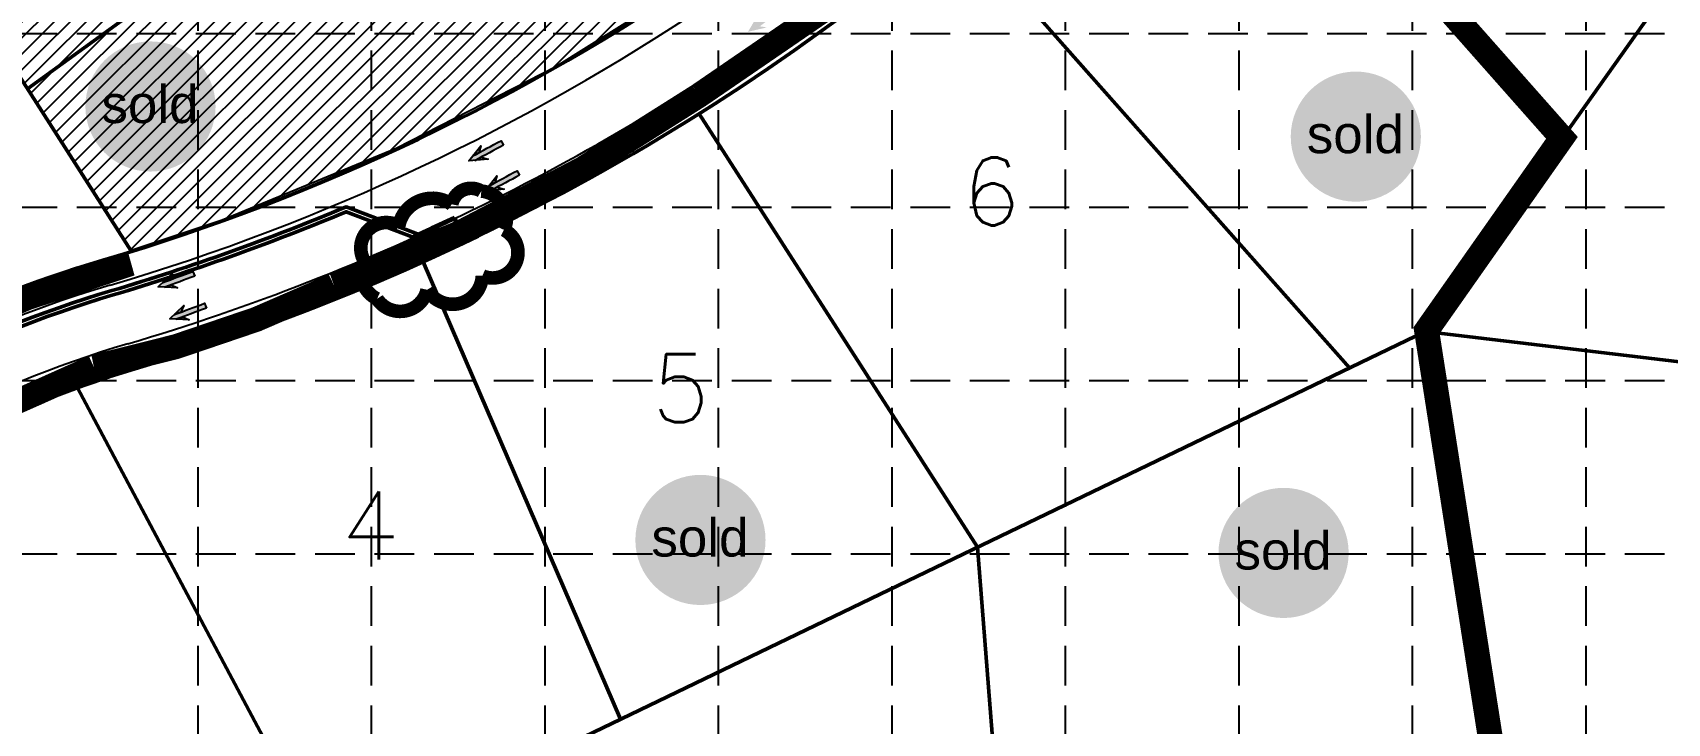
# Model space of a CAD drawing. Header units: feet. Extents: x 3975 to 8879, y 4296 to 7363.
# Drawn here: x 5742 to 6463, y 5831 to 6136 of the extents above; entities that cross this region are included whole.
import ezdxf
from ezdxf.enums import TextEntityAlignment as Align

# ---------------------------------------------------------------- set-up
doc = ezdxf.new("R2010")
doc.units = ezdxf.units.FT
doc.header["$LTSCALE"] = 100
doc.header["$MEASUREMENT"] = 0
for name, pattern in [('BORDER2', [0.875, 0.25, -0.125, 0.25, -0.125, 0, -0.125]), ('HIDDEN', [0.375, 0.25, -0.125]), ('PHANTOM2', [1.25, 0.625, -0.125, 0.125, -0.125, 0.125, -0.125])]:
    doc.linetypes.add(name, pattern=pattern)
for name, color, linetype in [('BASE', 7, 'Continuous'), ('EROSION BLANKET', 84, 'Continuous'), ('grid', 254, 'HIDDEN'), ('P-Paving-BOC', 7, 'Continuous'), ('P-Storm-Drainage Area-Paving Flow Arrows', 7, 'Continuous'), ('P-Survey-Lot No', 150, 'Continuous'), ('P-Survey-Phase Lines', 150, 'Continuous'), ('SILT FENCE', 200, 'Continuous'), ('SODDED LOT', 2, 'Continuous')]:
    doc.layers.add(name, color=color, linetype=linetype)
for name, color, linetype, lineweight in [('P-Storm-Inlet', 7, 'Continuous', 50), ('P-Storm-Pipe', 7, 'Continuous', 50), ('P-Survey-Lot Lines', 150, 'BORDER2', 50), ('P-Survey-ROW', 150, 'PHANTOM2', 50)]:
    doc.layers.add(name, color=color, linetype=linetype, lineweight=lineweight)
doc.styles.add('L100', font='simplex', dxfattribs={"height": 4})
doc.styles.add('ryland', font='ARIAL.TTF', dxfattribs={"height": 25})

# ---------------------------------------------------------------- blocks, each defined once
blk = doc.blocks.new('Sold')
h = blk.add_hatch(color=7)
h.paths.add_polyline_path([(38.78496247210744, 18.77409050585028, 1), (0.5207856342430404, 18.77409050585028, 1)])
h.paths.add_polyline_path([(2.416219880599712, 10.89449421479345), (36.58703529336928, 10.89449421479345), (36.58703529336928, 27.85845966292506), (2.416219880599712, 27.85845966292506)], flags=24)
at = {"layer": 'BASE', "color": 7, "style": 'ryland'}
blk.add_text('sold', height=11.12714691139804, dxfattribs=at).set_placement((19.50162758698563, 13.90398517682713), align=Align.CENTER)

msp = doc.modelspace()

# ---------------------------------------------------------------- hatches: boundary and pattern name
at = {"layer": 'P-Storm-Drainage Area-Paving Flow Arrows'}
h = msp.add_hatch(color=256, dxfattribs=at)
edge = h.paths.add_edge_path()
edge.add_arc((13688.79047294821, -4215.593461280299), 12859.45816224544, 126.3210520088275, 126.3840041651835)
edge.add_arc((-13769.39944610839, 33219.79148358643), 33566.4413535089, 306.2116433328235, 306.2167512088795)
edge.add_line((6063.049406017871, 6138.802623015844), (6066.194575665523, 6138.320017703511))
edge.add_line((6066.194575665523, 6138.320017703511), (6057.849046234061, 6136.381361336694))
edge.add_line((6057.849046234061, 6136.381361336694), (6062.200729162544, 6143.761680143489))
edge.add_line((6062.200729162544, 6143.761680143489), (6061.718123850212, 6140.616510495837))
edge.add_arc((-13770.73072831685, 33221.60537103582), 33566.44135350831, 306.21164333291057, 306.2167512089667, ccw=False)
edge.add_arc((1430.960600836858, 12439.40066155399), 7817.833291967792, 306.3007534673777, 306.4043027066749)
edge.add_line((6070.683061530541, 6147.223544789515), (6071.348702614368, 6146.316601049514))
edge.add_line((6071.348702614368, 6146.316601049514), (6072.014343698197, 6145.409657309518))
h = msp.add_hatch(color=256, dxfattribs=at)
edge = h.paths.add_edge_path()
edge.add_arc((12057.78017424209, -5230.024522055362), 12859.45816224596, 118.3568486911108, 118.4198008474668)
edge.add_arc((-9948.734038722481, 35648.74223767719), 33566.44135351581, 298.2474400151091, 298.2525478911651)
edge.add_line((5940.237673975098, 6081.081473725769), (5943.285640834444, 6080.16774618195))
edge.add_line((5943.285640834444, 6080.16774618195), (5934.751996142262, 6079.404098182151))
edge.add_line((5934.751996142262, 6079.404098182151), (5940.084281861152, 6086.110287786696))
edge.add_line((5940.084281861152, 6086.110287786696), (5939.170554317334, 6083.062320927351))
edge.add_arc((-9949.801158421053, 35650.72308483796), 33566.44135349918, 298.2474400152035, 298.2525478912595, ccw=False)
edge.add_arc((2225.80164896114, 12962.70536336024), 7817.833291967496, 298.3365501496679, 298.4400993889651)
edge.add_line((5948.964457186794, 6088.363497811176), (5949.498017015673, 6087.373074210382))
edge.add_line((5949.498017015673, 6087.373074210382), (5950.031576844555, 6086.38265060959))
h = msp.add_hatch(color=256, dxfattribs=at)
edge = h.paths.add_edge_path()
edge.add_arc((12064.83216814584, -5243.267543239223), 12859.45816224596, 118.3568486911108, 118.4198008474668)
edge.add_arc((-9941.682044818725, 35635.49921649334), 33566.44135351582, 298.2474400151091, 298.2525478911651)
edge.add_line((5947.289667878856, 6067.838452541909), (5950.337634738202, 6066.92472499809))
edge.add_line((5950.337634738202, 6066.92472499809), (5941.803990046021, 6066.161076998292))
edge.add_line((5941.803990046021, 6066.161076998292), (5947.136275764909, 6072.867266602837))
edge.add_line((5947.136275764909, 6072.867266602837), (5946.222548221092, 6069.819299743492))
edge.add_arc((-9942.749164527497, 35637.48006367451), 33566.44135352199, 298.2474400152023, 298.25254789125836, ccw=False)
edge.add_arc((2232.853642864897, 12949.46234217688), 7817.833291967938, 298.336550149666, 298.4400993889634)
edge.add_line((5956.016451090552, 6075.120476627316), (5956.550010919431, 6074.130053026521))
edge.add_line((5956.550010919431, 6074.130053026521), (5957.083570748313, 6073.13962942573))
h = msp.add_hatch(color=256, dxfattribs=at)
edge = h.paths.add_edge_path()
edge.add_arc((10271.03208353251, -6033.699304348308), 12859.45816224605, 110.279647041298, 110.342599197654)
edge.add_arc((-5773.405194723015, 37531.61111605114), 33566.44135351155, 290.1702383653086, 290.1753462413646)
edge.add_line((5803.470562072918, 6024.755785021342), (5806.359906642805, 6023.42286043365))
edge.add_line((5806.359906642805, 6023.42286043365), (5797.8036206304, 6023.865827332991))
edge.add_line((5797.8036206304, 6023.865827332991), (5804.025276669509, 6029.756264170016))
edge.add_line((5804.025276669509, 6029.756264170016), (5802.69235208182, 6026.86691960013))
edge.add_arc((-5774.18340475492, 37533.72225059933), 33566.4413534969, 290.170238365392, 290.175346241448, ccw=False)
edge.add_arc((3092.801345102438, 13360.01683957659), 7817.833291967304, 290.2593484998515, 290.3628977391488)
edge.add_line((5813.133949923101, 6030.739392232826), (5813.523054918646, 6029.683824943429))
edge.add_line((5813.523054918646, 6029.683824943429), (5813.912159914196, 6028.628257654034))
h = msp.add_hatch(color=256, dxfattribs=at)
edge = h.paths.add_edge_path()
edge.add_arc((10276.1533782105, -6047.801806569812), 12859.45816224577, 110.2796470412945, 110.3425991976505)
edge.add_arc((-5768.283900033999, 37517.50861383984), 33566.44135351761, 290.1702383652863, 290.1753462413423)
edge.add_line((5808.591856751732, 6010.653282799836), (5811.481201321619, 6009.320358212145))
edge.add_line((5811.481201321619, 6009.320358212145), (5802.924915309214, 6009.763325111487))
edge.add_line((5802.924915309214, 6009.763325111487), (5809.146571348324, 6015.653761948512))
edge.add_line((5809.146571348324, 6015.653761948512), (5807.813646760635, 6012.764417378625))
edge.add_arc((-5769.062110076105, 37519.61974841863), 33566.4413535352, 290.17023836536794, 290.175346241424, ccw=False)
edge.add_arc((3097.922639780746, 13345.91433735559), 7817.83329196795, 290.2593484998538, 290.362897739151)
edge.add_line((5818.255244601914, 6016.636890011321), (5818.64434959746, 6015.581322721923))
edge.add_line((5818.64434959746, 6015.581322721923), (5819.033454593009, 6014.525755432529))
at = {"layer": 'SODDED LOT'}
h = msp.add_hatch(dxfattribs=at)
h.set_pattern_fill('ANSI31', color=256, scale=40, style=0)
h.set_pattern_definition([(45, (0, 0), (-3.535533905932737, 3.535533905932738), [])])
edge = h.paths.add_edge_path()
edge.add_line((5589.997308792683, 6346.529877197831), (5785.900671833066, 6040.152153424988))
edge.add_line((5785.900671833066, 6040.152153424988), (5826.006983111694, 6053.508953231791))
edge.add_line((5826.006983111694, 6053.508953231791), (5902.718298658738, 6084.992845633114))
edge.add_line((5902.718298658738, 6084.992845633114), (5973.381831733181, 6121.247023679723))
edge.add_line((5973.381831733181, 6121.247023679723), (6040.225699989323, 6163.225544500677))
edge.add_line((6040.225699989323, 6163.225544500677), (5948.515721369235, 6292.246036434056))
edge.add_line((5948.515721369235, 6292.246036434056), (5914.138867005315, 6332.316442996895))
edge.add_line((5914.138867005315, 6332.316442996895), (5870.467393328747, 6373.829455991695))
edge.add_line((5870.467393328747, 6373.829455991695), (5862.509786509539, 6370.967284604522))
edge.add_arc((5846.745154634748, 6414.797204319098), 46.5788093486069, 191.3488017648915, 289.78251205421003, ccw=False)
edge.add_line((5801.077081860405, 6405.631365055227), (5778.477483008892, 6399.589005618674))
edge.add_line((5778.477483008892, 6399.589005618674), (5589.997308792683, 6346.529877197831))

# ---------------------------------------------------------------- linework, layer by layer
at = {"layer": 'BASE', "color": 170, "const_width": 6}
msp.add_lwpolyline([(5903.879935260431, 6050.835420283978, 0.5205670505517462), (5903.879935260431, 6050.835420283978, 0.7651954600696135), (5888.689894081237, 6035.286095147332, 0.4178788784126488), (5894.286674439774, 6018.613828695863, 0.6649002420699669), (5916.372223025287, 6022.61508487398, 0.744833174426672), (5940.723472977308, 6028.753924735813, 0.9756416855879776), (5950.238982649262, 6049.047143350663, 0.5205670505517462), (5940.268042871468, 6066.135340587558, 0.5205670505517462), (5927.226042532862, 6060.290312023779, 0.5402640007904789), (5903.879935260431, 6050.835420283978)], format="xyb", close=True, dxfattribs=at)
at = {"layer": 'EROSION BLANKET', "color": 84, "linetype": 'ByBlock', "const_width": 11}
for points in [[(5962.093316268636, 5539.810347064806), (5901.173856601426, 5533.427377924512), (5815.690095014686, 5517.715464167914), (5760.000326134139, 5500.844565049874), (5472.398568066988, 5409.7881694671, -0.4513104263995939), (5454.658588880158, 5420.452572288883, 0.0035002329709656), (5447.574518412517, 5457.558397688596, -0.04831103182672204), (5442.240051036466, 5511.211931146243, -0.02564122082170086), (5446.77065532348, 5604.131917050909, -0.05237398076521765), (5473.460564845007, 5703.739067641092, -0.07599047793111807), (5537.678384271609, 5822.189894291692, -0.1087080652491462), (5694.333207097361, 5955.270491791882, 0.004121475811404957), (5769.474730474869, 5988.453058394443, 0.06106602834961535), (5875.394041672995, 6024.437054127606, 0.06205148045567514), (6036.16195374113, 6108.266692114074), (6130.60207911338, 6173.055272764361), (6211.859790973323, 6246.406202870014), (6350.144383762994, 6372.553688039745), (6404.316176514259, 6418.834631139976, -0.1541814146287054), (6670.234977503556, 6508.1196239568, -0.1214756129499096), (6892.164592531704, 6463.585123816689, -0.02602824284940595), (6951.140104333475, 6431.399479257991), (7209.303391734238, 6236.986240166581, -0.4465848301274739), (7210.796816178436, 6219.448635231014, -2.521704239711839)], [(5526.831858997413, 6053.240619936194), (5522.952874618893, 6038.218333585875), (5526.3469859501, 6032.887844611461), (5596.65382787425, 5950.022959923124, 0.4452634779883971), (5613.139579682093, 5949.538373813337, -0.09164322959174229), (5785.903631767336, 6034.221124804069, -0.09164322959174229)]]:
    msp.add_lwpolyline(points, format="xyb", dxfattribs=at)
at = {"layer": 'grid', "color": 253, "linetype": 'HIDDEN', "ltscale": 0.7}
for p, q in [((5815.219592283565, 7283.096206917875), (5815.219592283564, 4605.258333728414)), ((5891.719592283581, 7283.096206917875), (5891.71959228358, 4605.258333728414)), ((5968.219592283596, 7283.096206917875), (5968.219592283596, 4605.258333728414)), ((6044.719592283612, 7283.096206917875), (6044.719592283612, 4605.258333728414)), ((6121.219592283627, 7283.096206917875), (6121.219592283627, 4605.258333728414)), ((6197.719592283644, 7283.096206917875), (6197.719592283644, 4605.258333728414)), ((6274.219592283659, 7283.096206917875), (6274.219592283659, 4605.258333728414)), ((6350.719592283675, 7283.096206917875), (6350.719592283675, 4605.258333728414)), ((6427.219592283691, 7283.096206917875), (6427.219592283691, 4605.258333728414)), ((4055.719592283204, 6135.596206917638), (8798.719592284177, 6135.596206917638)), ((4055.719592283204, 6059.096206917623), (8798.719592284177, 6059.096206917623)), ((4055.719592283204, 5982.596206917608), (8798.719592284177, 5982.596206917608)), ((4055.719592283204, 5906.096206917592), (8798.719592284177, 5906.096206917592))]:
    msp.add_line(p, q, dxfattribs=at)
at = {"layer": 'P-Paving-BOC'}
for centre, radius, start, end in [((5503.666712881738, 6946.579259961004), 961.4999999999975, 286.4965705879119, 303.9526998202052), ((5503.666712881734, 6946.579259961004), 988.4999999999994, 286.4965705879121, 305.9918010990714), ((5922.504695752077, 5532.295079145475), 513.4999999999844, 106.4965705879116, 126.4445675136625), ((5922.504695752079, 5532.295079145476), 486.4999999999833, 106.4965705879117, 130.0447028668233)]:
    msp.add_arc(centre, radius, start, end, dxfattribs=at)
at = {"layer": 'P-Storm-Drainage Area-Paving Flow Arrows'}
for points in [[(5950.031576844555, 6086.38265060959, 0.0002746806068187717), (5937.601675911021, 6079.665101233174, 2.228731374401946e-05), (5940.237673975098, 6081.081473725769), (5943.285640834444, 6080.16774618195), (5934.751996142262, 6079.404098182151), (5940.084281861152, 6086.110287786696), (5939.170554317334, 6083.062320927351, -2.228731374401946e-05), (5936.53455625326, 6081.645948434752, 0.0004518188216629681), (5948.964457186794, 6088.363497811176), (5949.498017015673, 6087.373074210382), (5950.031576844555, 6086.38265060959)], [(5813.912159914196, 6028.628257654034, 0.0002746806068187717), (5800.661703393574, 6023.723840375989, 2.228731374401946e-05), (5803.470562072918, 6024.755785021342), (5806.359906642805, 6023.42286043365), (5797.8036206304, 6023.865827332991), (5804.025276669509, 6029.756264170016), (5802.69235208182, 6026.86691960013, -2.228731374401946e-05), (5799.883493402479, 6025.834974954774, 0.0004518188216629681), (5813.133949923101, 6030.739392232826), (5813.523054918646, 6029.683824943429), (5813.912159914196, 6028.628257654034)]]:
    msp.add_lwpolyline(points, format="xyb", dxfattribs=at)
at = {"layer": 'P-Storm-Drainage Area-Paving Flow Arrows', "elevation": 471.7338899777806}
for points in [[(5957.083570748313, 6073.13962942573, 0.0002746806068187717), (5944.653669814778, 6066.422080049314, 2.228731374401946e-05), (5947.289667878856, 6067.838452541909), (5950.337634738202, 6066.92472499809), (5941.803990046021, 6066.161076998292), (5947.136275764909, 6072.867266602837), (5946.222548221092, 6069.819299743492, -2.228731374401946e-05), (5943.586550157017, 6068.402927250892, 0.0004518188216629681), (5956.016451090552, 6075.120476627316), (5956.550010919431, 6074.130053026521), (5957.083570748313, 6073.13962942573)], [(5819.033454593009, 6014.525755432529, 0.0002746806068187717), (5805.782998072387, 6009.621338154485, 2.228731374401946e-05), (5808.591856751732, 6010.653282799836), (5811.481201321619, 6009.320358212145), (5802.924915309214, 6009.763325111487), (5809.146571348324, 6015.653761948512), (5807.813646760635, 6012.764417378625, -2.228731374401946e-05), (5805.004788081291, 6011.732472733269, 0.0004518188216629681), (5818.255244601914, 6016.636890011321), (5818.64434959746, 6015.581322721923), (5819.033454593009, 6014.525755432529)]]:
    msp.add_lwpolyline(points, format="xyb", dxfattribs=at)
at = {"layer": 'P-Storm-Inlet'}
for points in [[(5928.41723639797, 6054.538752848716), (5918.459463530226, 6049.865129039032), (5919.734088205594, 6047.149372802376), (5929.691861073339, 6051.82299661206)], [(5919.371430685826, 6050.28754032096), (5909.366891935107, 6045.714881971009), (5910.613980576002, 6042.986371402632), (5920.618519326722, 6047.559029752582)], [(5910.860884230583, 6043.648971270846), (5919.95591945851, 6047.805933407162), (5919.124527031246, 6049.624940452748), (5910.029491803319, 6045.46797831643), (5910.860884230583, 6043.648971270846)], [(5919.974276799143, 6047.814436287716), (5929.026797588002, 6052.063185205608), (5928.177047804422, 6053.873689363379), (5919.124527015563, 6049.624940445485), (5919.974276799143, 6047.814436287716)]]:
    msp.add_lwpolyline(points, close=True, dxfattribs=at)
at = {"layer": 'P-Storm-Pipe'}
for points in [[(5913.121237536289, 6046.881086635969), (5880.624513772652, 6059.177854816975, -0.02704352512525276), (5777.401472413265, 6022.260439734027, 0.09650095972886683), (5604.087308154626, 5931.959147177112, 0.09650095972886683)], [(5910.561687430944, 6045.711222791873), (5880.662626443795, 6057.025034746054, -0.02684733720161124), (5777.970804472136, 6020.343185659024, 0.09649843656125832), (5605.33869389621, 5930.398994306763, 0.09649843656125832)]]:
    msp.add_lwpolyline(points, format="xyb", dxfattribs=at)
at = {"layer": 'P-Survey-Lot Lines', "color": 7, "linetype": 'Continuous'}
for p, q in [((5589.762201504729, 6346.550699788368), (5785.967289095838, 6039.492502991647)), ((5740.168634384596, 6111.166752135769), (5962.34170147342, 6272.536364414263)), ((6252.466260415154, 6276.036992747157), (6417.719339731975, 6090.617860264356)), ((6356.452798518979, 6004.268943936366), (6489.767573460466, 6192.162468179666)), ((6149.988156019246, 6183.513999225957), (6323.113412610813, 5988.200461282837)), ((6036.325745801574, 6100.249327458967), (6159.040511061852, 5909.122742823489)), ((5914.588263324335, 6034.908552204168), (6001.643857632489, 5833.262755410415)), ((6356.452798518979, 6004.268943936366), (5735.575709407201, 5705.026697428098)), ((6438.395335997009, 5480.393065308113), (6356.452798518986, 6004.268943936366)), ((6356.452798518979, 6004.268943936366), (6597.890471816206, 5975.232630753531)), ((5872.892913951124, 5771.209053795514), (5762.182631369825, 5979.42127573006)), ((6159.040511061852, 5909.122742823489), (6177.750475552135, 5673.180989787537))]:
    msp.add_line(p, q, dxfattribs=at)
at = {"layer": 'P-Survey-Phase Lines', "color": 7, "linetype": 'ByBlock'}
msp.add_lwpolyline([(5773.041499258108, 7110.225780166576, 16, 16, 0), (5893.187534440085, 6767.694763203979, 11, 11, 0), (5937.525149732015, 6670.557288501905, 11, 11, 0), (6244.320710471477, 6337.839534958244, 11, 11, 0), (6219.026814310282, 6313.192461795068, 11, 11, 0), (6416.721756524164, 6089.614884119293, 11, 11, 0), (6357.035018778455, 6004.687073149715, 11, 11, 0), (6414.691968693105, 5636.270056115713, 11, 11, 0), (6515.855936753554, 5769.728049555535, 11, 11, 0), (6684.887241295781, 5512.515362612914, 11, 11, 0), (6815.50041001832, 5262.320524369674, 11, 11, 0)], format="xyseb", dxfattribs=at)
at = {"layer": 'P-Survey-ROW', "color": 7, "linetype": 'Continuous'}
for centre, radius, start, end in [((5503.666712881733, 6946.579259961004), 1000, 286.4965705879121, 312.3531058122301), ((5503.666712881733, 6946.579259961004), 950, 286.4965705879121, 304.4838433448326), ((5922.504695752086, 5532.295079145461), 525, 106.4965705879121, 127.3153002300444), ((5922.504695752086, 5532.295079145461), 475, 106.4965705879121, 194.5417314577617)]:
    msp.add_arc(centre, radius, start, end, dxfattribs=at)
at = {"layer": 'SODDED LOT'}
msp.add_lwpolyline([(5589.997308792683, 6346.529877197831), (5785.900671833066, 6040.152153424988), (5826.006983111694, 6053.508953231791), (5902.718298658738, 6084.992845633114), (5973.381831733181, 6121.247023679723), (6040.225699989323, 6163.225544500677), (5948.515721369235, 6292.246036434056), (5914.138867005315, 6332.316442996895), (5870.467393328747, 6373.829455991695), (5862.509786509539, 6370.967284604522, -0.4580136786783583), (5801.077081860405, 6405.631365055227), (5778.477483008892, 6399.589005618674)], format="xyb", close=True, dxfattribs=at)

# ---------------------------------------------------------------- block references
at = {"layer": 'SILT FENCE', "linetype": 'ByBlock', "xscale": 1.5, "yscale": 1.5, "zscale": 1.5}
for p in [(5764.927248553108, 6075.285344532487), (6296.370928527303, 6061.988349867563), (6007.411138984359, 5884.128666178014), (6264.521134357497, 5878.403015868544)]:
    msp.add_blockref('Sold', p, dxfattribs=at)

# ---------------------------------------------------------------- texts
at = {"layer": 'P-Survey-Lot No', "color": 7, "style": 'L100'}
for s, p in [('6', (6165.183835670105, 6050.973772796267)), ('5', (6028.218965832845, 5964.180357051075)), ('4', (5891.254075212718, 5903.65337533094))]:
    msp.add_text(s, height=30, dxfattribs=at).set_placement(p, align=Align.CENTER)

doc.saveas('drawing.dxf')
